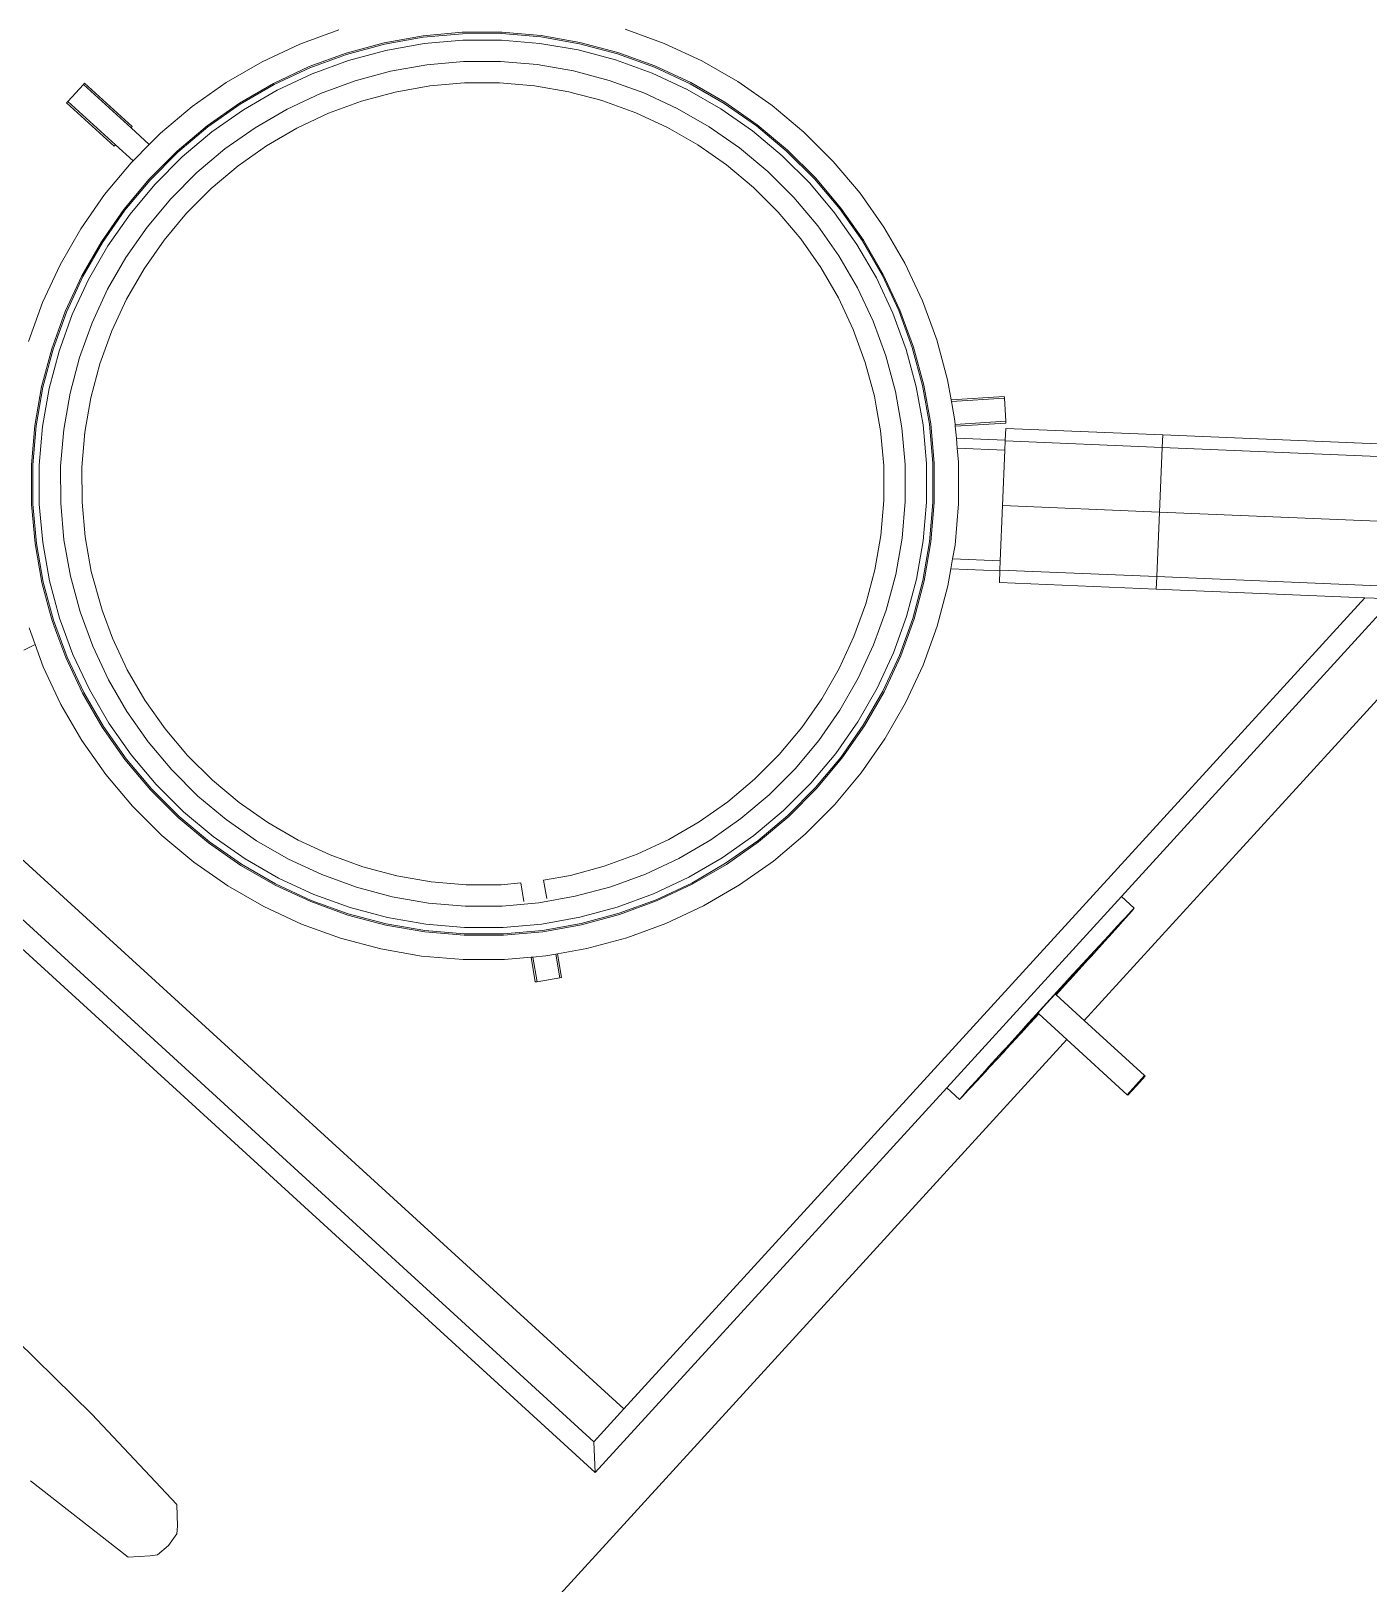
# Model space of a CAD drawing. Header units: metres. Extents: x 750 to 3116, y -341 to 1465.
# Drawn here: x 1589.3717 to 1589.7125, y 28.8328 to 29.2282 of the extents above; entities that cross this region are included whole.
import ezdxf

# ---------------------------------------------------------------- set-up
doc = ezdxf.new("R2010")
doc.units = ezdxf.units.M
doc.layers.add('Furniture', color=44, linetype='Continuous', lineweight=5)

# ---------------------------------------------------------------- blocks, each defined once
blk = doc.blocks.new('tea counter')
at = {"layer": 'Furniture'}
for p, q in [((11493480.98502, 4446056.57007), (11493480.86258, 4446056.71585)), ((11493480.9598, 4446056.54889), (11493480.83736, 4446056.69467)), ((11493480.88964, 4446056.65802), (11493480.97241, 4446056.55948)), ((11493481.08421, 4446056.65371), (11493481.08091, 4446056.6537)), ((11493481.08091, 4446056.6535), (11493481.08091, 4446056.6537)), ((11493481.08091, 4446056.6535), (11493481.08421, 4446056.6535)), ((11493481.08091, 4446056.6535), (11493481.08091, 4446056.63266)), ((11493481.08751, 4446056.6537), (11493481.08421, 4446056.65371)), ((11493481.08421, 4446056.6535), (11493481.08751, 4446056.6535)), ((11493481.08751, 4446056.6537), (11493481.08751, 4446056.6535)), ((11493481.08751, 4446056.6535), (11493481.08751, 4446056.63266)), ((11493481.08091, 4446056.63266), (11493480.93659, 4446056.63266)), ((11493481.08091, 4446056.63266), (11493481.08091, 4446056.62298)), ((11493481.08751, 4446056.63266), (11493481.08751, 4446056.62298)), ((11493481.08751, 4446056.63266), (11493481.66083, 4446056.63266)), ((11493481.05233, 4446056.62285), (11493481.05121, 4446056.6228)), ((11493481.05121, 4446056.61837), (11493481.05121, 4446056.6228)), ((11493481.05121, 4446056.6228), (11493481.05233, 4446056.62275)), ((11493481.05446, 4446056.62284), (11493481.05233, 4446056.62285)), ((11493481.05233, 4446056.62275), (11493481.05446, 4446056.62275)), ((11493481.05446, 4446056.62284), (11493481.05341, 4446056.6228)), ((11493481.05341, 4446056.6228), (11493481.05446, 4446056.62275)), ((11493481.05563, 4446056.6229), (11493481.05446, 4446056.62284)), ((11493481.05446, 4446056.62275), (11493481.05563, 4446056.6227)), ((11493481.05754, 4446056.62289), (11493481.05563, 4446056.6229)), ((11493481.05563, 4446056.6227), (11493481.05754, 4446056.62271)), ((11493481.06087, 4446056.62294), (11493481.05754, 4446056.62289)), ((11493481.05754, 4446056.62271), (11493481.06087, 4446056.62266)), ((11493481.06243, 4446056.62293), (11493481.06087, 4446056.62294)), ((11493481.06087, 4446056.62266), (11493481.06243, 4446056.62267)), ((11493481.06771, 4446056.62297), (11493481.06243, 4446056.62293)), ((11493481.06243, 4446056.62267), (11493481.06771, 4446056.62263)), ((11493481.06661, 4446056.6228), (11493481.06721, 4446056.62282)), ((11493481.06721, 4446056.62277), (11493481.06661, 4446056.6228)), ((11493481.06721, 4446056.62282), (11493481.06897, 4446056.62285)), ((11493481.06897, 4446056.62275), (11493481.06721, 4446056.62277)), ((11493481.06881, 4446056.62296), (11493481.06771, 4446056.62297)), ((11493481.06771, 4446056.62263), (11493481.06881, 4446056.62264)), ((11493481.07567, 4446056.62299), (11493481.06881, 4446056.62296)), ((11493481.06881, 4446056.62264), (11493481.07567, 4446056.62261)), ((11493481.06897, 4446056.62285), (11493481.07177, 4446056.62287)), ((11493481.07177, 4446056.62272), (11493481.06897, 4446056.62275)), ((11493481.07177, 4446056.62287), (11493481.07541, 4446056.62289)), ((11493481.07541, 4446056.62271), (11493481.07177, 4446056.62272)), ((11493481.07541, 4446056.62289), (11493481.07966, 4446056.6229)), ((11493481.07966, 4446056.6227), (11493481.07541, 4446056.62271)), ((11493481.07624, 4446056.62297), (11493481.07567, 4446056.62299)), ((11493481.07567, 4446056.62261), (11493481.07624, 4446056.62262)), ((11493481.08091, 4446056.62298), (11493481.07624, 4446056.62297)), ((11493481.07624, 4446056.62262), (11493481.08421, 4446056.6226)), ((11493481.07966, 4446056.6229), (11493481.08091, 4446056.6229)), ((11493481.08091, 4446056.6227), (11493481.07966, 4446056.6227)), ((11493481.08091, 4446056.62298), (11493481.08091, 4446056.6229)), ((11493481.08091, 4446056.6229), (11493481.08091, 4446056.6227)), ((11493481.08421, 4446056.62269), (11493481.08091, 4446056.6227)), ((11493481.08751, 4446056.6227), (11493481.08421, 4446056.62269)), ((11493481.08421, 4446056.6226), (11493481.09218, 4446056.62262)), ((11493481.09218, 4446056.62297), (11493481.08751, 4446056.62298)), ((11493481.08751, 4446056.62298), (11493481.08751, 4446056.6229)), ((11493481.08751, 4446056.6229), (11493481.08877, 4446056.6229)), ((11493481.08751, 4446056.6229), (11493481.08751, 4446056.6227)), ((11493481.08877, 4446056.6227), (11493481.08751, 4446056.6227)), ((11493481.08877, 4446056.6229), (11493481.09301, 4446056.62289)), ((11493481.09301, 4446056.62271), (11493481.08877, 4446056.6227)), ((11493481.09275, 4446056.62299), (11493481.09218, 4446056.62297)), ((11493481.09218, 4446056.62262), (11493481.09275, 4446056.62261)), ((11493481.09961, 4446056.62296), (11493481.09275, 4446056.62299)), ((11493481.09275, 4446056.62261), (11493481.09961, 4446056.62264)), ((11493481.09301, 4446056.62289), (11493481.09666, 4446056.62287)), ((11493481.09666, 4446056.62272), (11493481.09301, 4446056.62271)), ((11493481.09666, 4446056.62287), (11493481.09946, 4446056.62285)), ((11493481.09946, 4446056.62275), (11493481.09666, 4446056.62272)), ((11493481.09946, 4446056.62285), (11493481.10121, 4446056.62282)), ((11493481.10121, 4446056.62277), (11493481.09946, 4446056.62275)), ((11493481.10071, 4446056.62297), (11493481.09961, 4446056.62296)), ((11493481.09961, 4446056.62264), (11493481.10071, 4446056.62263)), ((11493481.10599, 4446056.62293), (11493481.10071, 4446056.62297)), ((11493481.10071, 4446056.62263), (11493481.10599, 4446056.62267)), ((11493481.10121, 4446056.62282), (11493481.10181, 4446056.6228)), ((11493481.10181, 4446056.6228), (11493481.10121, 4446056.62277)), ((11493481.10755, 4446056.62294), (11493481.10599, 4446056.62293)), ((11493481.10599, 4446056.62267), (11493481.10755, 4446056.62266)), ((11493481.11089, 4446056.62289), (11493481.10755, 4446056.62294)), ((11493481.10755, 4446056.62266), (11493481.11089, 4446056.62271)), ((11493481.11279, 4446056.6229), (11493481.11089, 4446056.62289)), ((11493481.11089, 4446056.62271), (11493481.11279, 4446056.6227)), ((11493481.11397, 4446056.62284), (11493481.11279, 4446056.6229)), ((11493481.11279, 4446056.6227), (11493481.11397, 4446056.62275)), ((11493481.11609, 4446056.62285), (11493481.11397, 4446056.62284)), ((11493481.11502, 4446056.6228), (11493481.11397, 4446056.62284)), ((11493481.11397, 4446056.62275), (11493481.11502, 4446056.6228)), ((11493481.11397, 4446056.62275), (11493481.11609, 4446056.62275)), ((11493481.11722, 4446056.6228), (11493481.11609, 4446056.62285)), ((11493481.11609, 4446056.62275), (11493481.11722, 4446056.6228)), ((11493481.11722, 4446056.61837), (11493481.11722, 4446056.6228)), ((11493481.05121, 4446056.61837), (11493480.9486, 4446056.61837)), ((11493480.9486, 4446056.61837), (11493480.95327, 4446056.6128)), ((11493481.11722, 4446056.61837), (11493481.05121, 4446056.61837)), ((11493481.11722, 4446056.61837), (11493481.24998, 4446056.61837)), ((11493481.24442, 4446056.6128), (11493481.24998, 4446056.61837)), ((11493481.24998, 4446056.61837), (11493481.24998, 4446056.20766)), ((11493480.90197, 4446056.6128), (11493480.95737, 4446056.54685)), ((11493480.95327, 4446056.6128), (11493481.2331, 4446056.6128)), ((11493480.95327, 4446056.6128), (11493480.98745, 4446056.57211)), ((11493481.23322, 4446056.22434), (11493481.2331, 4446056.6128)), ((11493481.2331, 4446056.6128), (11493481.24442, 4446056.6128)), ((11493481.24442, 4446056.6128), (11493481.24442, 4446056.21322)), ((11493480.98745, 4446056.57211), (11493480.98502, 4446056.57007)), ((11493480.98745, 4446056.57211), (11493481.01318, 4446056.54148)), ((11493480.98502, 4446056.57007), (11493480.97241, 4446056.55948)), ((11493481.01075, 4446056.53943), (11493480.98502, 4446056.57007)), ((11493480.9598, 4446056.54889), (11493480.97241, 4446056.55948)), ((11493480.97241, 4446056.55948), (11493480.99814, 4446056.52884)), ((11493481.33698, 4446056.5507), (11493481.33335, 4446056.55022)), ((11493481.3406, 4446056.5502), (11493481.33698, 4446056.5507)), ((11493480.95737, 4446056.54685), (11493480.9598, 4446056.54889)), ((11493480.95737, 4446056.54685), (11493480.9831, 4446056.51621)), ((11493480.98553, 4446056.51825), (11493480.9598, 4446056.54889)), ((11493481.0519, 4446056.54453), (11493481.06223, 4446056.54683)), ((11493481.06223, 4446056.54683), (11493481.07272, 4446056.54821)), ((11493481.07272, 4446056.54821), (11493481.08329, 4446056.54868)), ((11493481.08329, 4446056.54868), (11493481.09386, 4446056.54822)), ((11493481.09386, 4446056.54822), (11493481.10435, 4446056.54685)), ((11493481.10435, 4446056.54685), (11493481.11468, 4446056.54456)), ((11493481.33184, 4446056.54904), (11493481.32784, 4446056.54518)), ((11493481.33335, 4446056.55022), (11493481.33184, 4446056.54904)), ((11493481.3421, 4446056.54901), (11493481.3406, 4446056.5502)), ((11493481.34611, 4446056.54511), (11493481.3421, 4446056.54901)), ((11493481.04181, 4446056.54134), (11493481.0519, 4446056.54453)), ((11493481.11468, 4446056.54456), (11493481.12478, 4446056.54138)), ((11493481.32548, 4446056.5137), (11493481.32784, 4446056.54518)), ((11493481.3485, 4446056.51362), (11493481.34611, 4446056.54511)), ((11493481.00896, 4446056.53793), (11493481.01075, 4446056.53943)), ((11493481.01075, 4446056.53943), (11493481.01089, 4446056.53955)), ((11493481.01089, 4446056.53955), (11493481.01318, 4446056.54148)), ((11493481.01089, 4446056.53955), (11493481.01891, 4446056.53001)), ((11493481.03204, 4446056.53729), (11493481.04181, 4446056.54134)), ((11493481.05351, 4446056.53855), (11493481.06331, 4446056.54073)), ((11493481.0536, 4446056.53821), (11493481.06337, 4446056.54039)), ((11493481.05402, 4446056.53663), (11493481.06366, 4446056.53877)), ((11493481.06331, 4446056.54073), (11493481.07326, 4446056.54204)), ((11493481.06337, 4446056.54039), (11493481.07329, 4446056.5417)), ((11493481.06366, 4446056.53877), (11493481.07344, 4446056.54007)), ((11493481.07326, 4446056.54204), (11493481.08329, 4446056.54249)), ((11493481.07329, 4446056.5417), (11493481.08329, 4446056.54214)), ((11493481.07344, 4446056.54007), (11493481.0833, 4446056.5405)), ((11493481.08329, 4446056.54249), (11493481.09333, 4446056.54205)), ((11493481.08329, 4446056.54214), (11493481.0933, 4446056.54171)), ((11493481.0833, 4446056.5405), (11493481.09315, 4446056.54008)), ((11493481.09315, 4446056.54008), (11493481.10294, 4446056.53879)), ((11493481.0933, 4446056.54171), (11493481.10322, 4446056.5404)), ((11493481.09333, 4446056.54205), (11493481.10328, 4446056.54075)), ((11493481.10294, 4446056.53879), (11493481.11257, 4446056.53666)), ((11493481.10322, 4446056.5404), (11493481.11299, 4446056.53824)), ((11493481.10328, 4446056.54075), (11493481.11308, 4446056.53858)), ((11493481.12478, 4446056.54138), (11493481.13455, 4446056.53734)), ((11493480.99814, 4446056.52884), (11493481.00896, 4446056.53793)), ((11493481.00896, 4446056.53793), (11493481.01676, 4446056.52864)), ((11493481.02266, 4446056.5324), (11493481.03204, 4446056.53729)), ((11493481.03466, 4446056.53168), (11493481.04393, 4446056.53553)), ((11493481.03481, 4446056.53136), (11493481.04405, 4446056.5352)), ((11493481.04393, 4446056.53553), (11493481.05351, 4446056.53855)), ((11493481.04405, 4446056.5352), (11493481.0536, 4446056.53821)), ((11493481.04461, 4446056.53366), (11493481.05402, 4446056.53663)), ((11493481.07392, 4446056.53464), (11493481.0833, 4446056.53505)), ((11493481.0833, 4446056.53505), (11493481.09268, 4446056.53465)), ((11493481.11257, 4446056.53666), (11493481.12198, 4446056.5337)), ((11493481.11299, 4446056.53824), (11493481.12254, 4446056.53524)), ((11493481.11308, 4446056.53858), (11493481.12266, 4446056.53556)), ((11493481.12254, 4446056.53524), (11493481.13179, 4446056.53141)), ((11493481.12266, 4446056.53556), (11493481.13194, 4446056.53173)), ((11493481.13455, 4446056.53734), (11493481.14394, 4446056.53246)), ((11493481.01891, 4446056.53001), (11493481.02266, 4446056.5324)), ((11493481.02576, 4446056.52704), (11493481.03466, 4446056.53168)), ((11493481.02593, 4446056.52674), (11493481.03481, 4446056.53136)), ((11493481.0355, 4446056.52988), (11493481.04461, 4446056.53366)), ((11493481.04648, 4446056.52854), (11493481.05544, 4446056.53137)), ((11493481.05544, 4446056.53137), (11493481.0646, 4446056.53341)), ((11493481.0646, 4446056.53341), (11493481.07392, 4446056.53464)), ((11493481.09268, 4446056.53465), (11493481.10199, 4446056.53343)), ((11493481.10199, 4446056.53343), (11493481.11116, 4446056.5314)), ((11493481.11116, 4446056.5314), (11493481.12012, 4446056.52858)), ((11493481.12198, 4446056.5337), (11493481.1311, 4446056.52993)), ((11493481.13179, 4446056.53141), (11493481.14067, 4446056.52679)), ((11493481.13194, 4446056.53173), (11493481.14085, 4446056.52709)), ((11493481.14394, 4446056.53246), (11493481.15287, 4446056.52678)), ((11493480.98732, 4446056.51976), (11493480.99814, 4446056.52884)), ((11493481.01374, 4446056.52671), (11493481.01676, 4446056.52864)), ((11493481.01676, 4446056.52864), (11493481.01891, 4446056.53001)), ((11493481.01729, 4446056.52164), (11493481.02576, 4446056.52704)), ((11493481.02675, 4446056.52532), (11493481.0355, 4446056.52988)), ((11493481.03781, 4446056.52494), (11493481.04648, 4446056.52854)), ((11493481.05685, 4446056.52611), (11493481.06555, 4446056.52804)), ((11493481.06555, 4446056.52804), (11493481.07439, 4446056.52921)), ((11493481.07439, 4446056.52921), (11493481.0833, 4446056.5296)), ((11493481.0833, 4446056.5296), (11493481.09221, 4446056.52922)), ((11493481.09221, 4446056.52922), (11493481.10105, 4446056.52806)), ((11493481.10105, 4446056.52806), (11493481.10976, 4446056.52613)), ((11493481.12012, 4446056.52858), (11493481.1288, 4446056.52499)), ((11493481.1311, 4446056.52993), (11493481.13986, 4446056.52538)), ((11493481.14085, 4446056.52709), (11493481.14932, 4446056.5217)), ((11493481.15887, 4446056.52218), (11493481.16268, 4446056.52703)), ((11493481.16305, 4446056.52674), (11493481.16268, 4446056.52703)), ((11493481.00535, 4446056.52027), (11493481.01374, 4446056.52671)), ((11493481.01749, 4446056.52136), (11493481.02593, 4446056.52674)), ((11493481.02675, 4446056.52532), (11493481.01843, 4446056.52002)), ((11493481.02948, 4446056.5206), (11493481.03781, 4446056.52494)), ((11493481.04011, 4446056.52), (11493481.04835, 4446056.52342)), ((11493481.04835, 4446056.52342), (11493481.05685, 4446056.52611)), ((11493481.10976, 4446056.52613), (11493481.11826, 4446056.52345)), ((11493481.11826, 4446056.52345), (11493481.1265, 4446056.52005)), ((11493481.1288, 4446056.52499), (11493481.13713, 4446056.52065)), ((11493481.13986, 4446056.52538), (11493481.14818, 4446056.52008)), ((11493481.14067, 4446056.52679), (11493481.14912, 4446056.52142)), ((11493481.15287, 4446056.52678), (11493481.15887, 4446056.52218)), ((11493481.15924, 4446056.5219), (11493481.16305, 4446056.52674)), ((11493481.16305, 4446056.52674), (11493481.16766, 4446056.52311)), ((11493481.16766, 4446056.52311), (11493481.16372, 4446056.5181)), ((11493481.16766, 4446056.52311), (11493481.16802, 4446056.52282)), ((11493481.16766, 4446056.52311), (11493481.16801, 4446056.5228)), ((11493480.98553, 4446056.51825), (11493480.98732, 4446056.51976)), ((11493480.98732, 4446056.51976), (11493480.99512, 4446056.51047)), ((11493480.99755, 4446056.51311), (11493481.00535, 4446056.52027)), ((11493481.00933, 4446056.51552), (11493481.01729, 4446056.52164)), ((11493481.00955, 4446056.51526), (11493481.01749, 4446056.52136)), ((11493481.0106, 4446056.51401), (11493481.01843, 4446056.52002)), ((11493481.02156, 4446056.51555), (11493481.02948, 4446056.5206)), ((11493481.0322, 4446056.51588), (11493481.04011, 4446056.52)), ((11493481.1265, 4446056.52005), (11493481.13441, 4446056.51593)), ((11493481.13713, 4446056.52065), (11493481.14506, 4446056.51561)), ((11493481.14818, 4446056.52008), (11493481.15601, 4446056.51408)), ((11493481.14912, 4446056.52142), (11493481.15706, 4446056.51533)), ((11493481.14932, 4446056.5217), (11493481.15729, 4446056.5156)), ((11493481.15887, 4446056.52218), (11493481.15924, 4446056.5219)), ((11493481.15924, 4446056.5219), (11493481.16127, 4446056.52034)), ((11493481.16127, 4446056.52034), (11493481.16372, 4446056.5181)), ((11493481.16801, 4446056.5228), (11493481.16406, 4446056.51779)), ((11493481.16801, 4446056.5228), (11493481.16802, 4446056.52282)), ((11493480.97767, 4446056.51079), (11493480.98175, 4446056.515)), ((11493480.98175, 4446056.515), (11493480.98207, 4446056.51533)), ((11493480.98175, 4446056.515), (11493480.98209, 4446056.51531)), ((11493480.98175, 4446056.515), (11493480.99104, 4446056.506)), ((11493480.98209, 4446056.51531), (11493480.98207, 4446056.51533)), ((11493480.98209, 4446056.51531), (11493480.99135, 4446056.50634)), ((11493480.9831, 4446056.51621), (11493480.98539, 4446056.51813)), ((11493480.98539, 4446056.51813), (11493480.98553, 4446056.51825)), ((11493480.98539, 4446056.51813), (11493480.9934, 4446056.50859)), ((11493481.00193, 4446056.50874), (11493481.00933, 4446056.51552)), ((11493481.00218, 4446056.50849), (11493481.00955, 4446056.51526)), ((11493481.01411, 4446056.50983), (11493481.02156, 4446056.51555)), ((11493481.02469, 4446056.51109), (11493481.0322, 4446056.51588)), ((11493481.13441, 4446056.51593), (11493481.14193, 4446056.51115)), ((11493481.14506, 4446056.51561), (11493481.15251, 4446056.5099)), ((11493481.15706, 4446056.51533), (11493481.16445, 4446056.50857)), ((11493481.15729, 4446056.5156), (11493481.16469, 4446056.50882)), ((11493481.16372, 4446056.5181), (11493481.16406, 4446056.51779)), ((11493481.16406, 4446056.51779), (11493481.16907, 4446056.5132)), ((11493480.99512, 4446056.51047), (11493480.99755, 4446056.51311)), ((11493481.00333, 4446056.50734), (11493481.0106, 4446056.51401)), ((11493481.01762, 4446056.50566), (11493481.02469, 4446056.51109)), ((11493481.14193, 4446056.51115), (11493481.14745, 4446056.50692)), ((11493481.15601, 4446056.51408), (11493481.16329, 4446056.50741)), ((11493481.16907, 4446056.5132), (11493481.17622, 4446056.5054)), ((11493481.32401, 4446056.47215), (11493481.32548, 4446056.5137)), ((11493480.97767, 4446056.51079), (11493480.97734, 4446056.51045)), ((11493480.9871, 4446056.501), (11493480.97734, 4446056.51045)), ((11493480.98738, 4446056.50137), (11493480.97767, 4446056.51079)), ((11493480.99135, 4446056.50634), (11493480.9934, 4446056.50859)), ((11493480.9934, 4446056.50859), (11493480.99512, 4446056.51047)), ((11493480.99515, 4446056.50133), (11493481.00193, 4446056.50874)), ((11493480.99542, 4446056.50111), (11493481.00218, 4446056.50849)), ((11493481.00333, 4446056.50734), (11493480.99667, 4446056.50006)), ((11493481.00719, 4446056.50348), (11493481.01411, 4446056.50983)), ((11493481.14745, 4446056.50692), (11493481.15039, 4446056.51066)), ((11493481.15251, 4446056.5099), (11493481.15944, 4446056.50356)), ((11493481.16329, 4446056.50741), (11493481.16996, 4446056.50014)), ((11493481.16445, 4446056.50857), (11493481.17121, 4446056.50119)), ((11493481.16469, 4446056.50882), (11493481.17148, 4446056.50142)), ((11493480.98738, 4446056.50137), (11493480.9904, 4446056.50531)), ((11493480.9904, 4446056.50531), (11493480.99104, 4446056.506)), ((11493480.99104, 4446056.506), (11493480.99135, 4446056.50634)), ((11493481.00085, 4446056.49656), (11493481.00719, 4446056.50348)), ((11493481.01104, 4446056.49963), (11493481.01762, 4446056.50566)), ((11493481.15485, 4446056.50683), (11493481.1519, 4446056.50308)), ((11493481.15944, 4446056.50356), (11493481.16579, 4446056.49664)), ((11493481.17622, 4446056.5054), (11493481.18267, 4446056.49701)), ((11493480.98397, 4446056.49691), (11493480.9871, 4446056.501)), ((11493480.9871, 4446056.501), (11493480.98738, 4446056.50137)), ((11493480.98904, 4446056.49336), (11493480.99515, 4446056.50133)), ((11493480.98933, 4446056.49316), (11493480.99542, 4446056.50111)), ((11493480.99067, 4446056.49223), (11493480.99667, 4446056.50006)), ((11493481.00502, 4446056.49305), (11493481.01104, 4446056.49963)), ((11493481.1519, 4446056.50308), (11493481.15559, 4446056.4997)), ((11493481.15559, 4446056.4997), (11493481.16161, 4446056.49313)), ((11493481.16996, 4446056.50014), (11493481.17597, 4446056.49232)), ((11493481.17121, 4446056.50119), (11493481.17731, 4446056.49325)), ((11493481.17148, 4446056.50142), (11493481.17759, 4446056.49345)), ((11493480.97829, 4446056.48799), (11493480.98397, 4446056.49691)), ((11493480.99513, 4446056.4891), (11493481.00085, 4446056.49656)), ((11493481.16579, 4446056.49664), (11493481.17151, 4446056.48919)), ((11493481.18267, 4446056.49701), (11493481.18836, 4446056.48809)), ((11493480.98365, 4446056.48489), (11493480.98904, 4446056.49336)), ((11493480.98395, 4446056.48472), (11493480.98933, 4446056.49316)), ((11493480.98537, 4446056.4839), (11493480.99067, 4446056.49223)), ((11493481.00116, 4446056.48802), (11493481.00476, 4446056.49271)), ((11493481.00476, 4446056.49271), (11493481.00502, 4446056.49305)), ((11493481.16161, 4446056.49313), (11493481.16704, 4446056.48606)), ((11493481.17597, 4446056.49232), (11493481.18128, 4446056.484)), ((11493481.17731, 4446056.49325), (11493481.18269, 4446056.48481)), ((11493481.17759, 4446056.49345), (11493481.18299, 4446056.48499)), ((11493480.9734, 4446056.4786), (11493480.97829, 4446056.48799)), ((11493480.99009, 4446056.48118), (11493480.99513, 4446056.4891)), ((11493480.9996, 4446056.48598), (11493481.00116, 4446056.48802)), ((11493481.17151, 4446056.48919), (11493481.17656, 4446056.48127)), ((11493481.18836, 4446056.48809), (11493481.19325, 4446056.47871)), ((11493480.97902, 4446056.47598), (11493480.98365, 4446056.48489)), ((11493480.97933, 4446056.47584), (11493480.98395, 4446056.48472)), ((11493480.98082, 4446056.47515), (11493480.98537, 4446056.4839)), ((11493480.99481, 4446056.47845), (11493480.9996, 4446056.48598)), ((11493481.16704, 4446056.48606), (11493481.17184, 4446056.47854)), ((11493481.18128, 4446056.484), (11493481.18584, 4446056.47525)), ((11493481.18269, 4446056.48481), (11493481.18732, 4446056.47594)), ((11493481.18299, 4446056.48499), (11493481.18763, 4446056.47608)), ((11493480.98576, 4446056.47285), (11493480.99009, 4446056.48118)), ((11493481.17656, 4446056.48127), (11493481.1809, 4446056.47294)), ((11493480.96936, 4446056.46882), (11493480.9734, 4446056.4786)), ((11493480.97518, 4446056.46671), (11493480.97902, 4446056.47598)), ((11493480.97551, 4446056.46659), (11493480.97933, 4446056.47584)), ((11493480.9907, 4446056.47054), (11493480.99481, 4446056.47845)), ((11493481.17184, 4446056.47854), (11493481.17596, 4446056.47063)), ((11493481.18732, 4446056.47594), (11493481.19115, 4446056.46669)), ((11493481.18763, 4446056.47608), (11493481.19148, 4446056.46681)), ((11493481.19325, 4446056.47871), (11493481.1973, 4446056.46893)), ((11493480.97704, 4446056.46603), (11493480.98082, 4446056.47515)), ((11493480.98217, 4446056.46417), (11493480.98576, 4446056.47285)), ((11493481.1809, 4446056.47294), (11493481.1845, 4446056.46426)), ((11493481.18584, 4446056.47525), (11493481.18962, 4446056.46613)), ((11493480.96618, 4446056.45873), (11493480.96936, 4446056.46882)), ((11493480.98729, 4446056.4623), (11493480.9907, 4446056.47054)), ((11493481.17596, 4446056.47063), (11493481.17938, 4446056.4624)), ((11493481.1973, 4446056.46893), (11493481.20049, 4446056.45884)), ((11493480.97217, 4446056.45713), (11493480.97518, 4446056.46671)), ((11493480.9725, 4446056.45704), (11493480.97551, 4446056.46659)), ((11493480.97408, 4446056.45662), (11493480.97704, 4446056.46603)), ((11493480.97935, 4446056.45521), (11493480.98217, 4446056.46417)), ((11493481.1845, 4446056.46426), (11493481.18733, 4446056.45531)), ((11493481.18962, 4446056.46613), (11493481.19259, 4446056.45672)), ((11493481.19115, 4446056.46669), (11493481.19417, 4446056.45715)), ((11493481.19148, 4446056.46681), (11493481.1945, 4446056.45724)), ((11493480.98461, 4446056.4538), (11493480.98729, 4446056.4623)), ((11493481.17938, 4446056.4624), (11493481.18206, 4446056.4539)), ((11493480.9639, 4446056.4484), (11493480.96618, 4446056.45873)), ((11493480.97, 4446056.44733), (11493480.97217, 4446056.45713)), ((11493480.97034, 4446056.44727), (11493480.9725, 4446056.45704)), ((11493480.97195, 4446056.44698), (11493480.97408, 4446056.45662)), ((11493481.19259, 4446056.45672), (11493481.19473, 4446056.44709)), ((11493481.19417, 4446056.45715), (11493481.19634, 4446056.44737)), ((11493481.1945, 4446056.45724), (11493481.19668, 4446056.44744)), ((11493481.20049, 4446056.45884), (11493481.20278, 4446056.44851)), ((11493480.97732, 4446056.44604), (11493480.97935, 4446056.45521)), ((11493480.98269, 4446056.44509), (11493480.98461, 4446056.4538)), ((11493481.18206, 4446056.4539), (11493481.18399, 4446056.44519)), ((11493481.18733, 4446056.45531), (11493481.18936, 4446056.44614)), ((11493480.96252, 4446056.43791), (11493480.9639, 4446056.4484)), ((11493481.20278, 4446056.44851), (11493481.20417, 4446056.43802)), ((11493480.96869, 4446056.43737), (11493480.97, 4446056.44733)), ((11493480.96904, 4446056.43734), (11493480.97034, 4446056.44727)), ((11493480.97067, 4446056.4372), (11493480.97195, 4446056.44698)), ((11493480.9761, 4446056.43673), (11493480.97732, 4446056.44604)), ((11493480.98153, 4446056.43625), (11493480.98269, 4446056.44509)), ((11493481.18399, 4446056.44519), (11493481.18516, 4446056.43635)), ((11493481.18936, 4446056.44614), (11493481.19059, 4446056.43683)), ((11493481.19473, 4446056.44709), (11493481.19602, 4446056.43731)), ((11493481.19634, 4446056.44737), (11493481.19765, 4446056.43745)), ((11493481.19668, 4446056.44744), (11493481.198, 4446056.43748)), ((11493480.96207, 4446056.42734), (11493480.96252, 4446056.43791)), ((11493480.96826, 4446056.42734), (11493480.96869, 4446056.43737)), ((11493480.96861, 4446056.42734), (11493480.96904, 4446056.43734)), ((11493480.97024, 4446056.42734), (11493480.97067, 4446056.4372)), ((11493480.97569, 4446056.42734), (11493480.9761, 4446056.43673)), ((11493480.98114, 4446056.42735), (11493480.98153, 4446056.43625)), ((11493481.18516, 4446056.43635), (11493481.18556, 4446056.42744)), ((11493481.19059, 4446056.43683), (11493481.19101, 4446056.42745)), ((11493481.19602, 4446056.43731), (11493481.19646, 4446056.42745)), ((11493481.19765, 4446056.43745), (11493481.19809, 4446056.42745)), ((11493481.198, 4446056.43748), (11493481.19844, 4446056.42745)), ((11493481.20417, 4446056.43802), (11493481.20463, 4446056.42745)), ((11493480.96253, 4446056.41677), (11493480.96207, 4446056.42734)), ((11493480.9687, 4446056.41731), (11493480.96826, 4446056.42734)), ((11493480.96905, 4446056.41734), (11493480.96861, 4446056.42734)), ((11493480.97068, 4446056.41748), (11493480.97024, 4446056.42734)), ((11493480.97611, 4446056.41796), (11493480.97569, 4446056.42734)), ((11493480.98154, 4446056.41844), (11493480.98114, 4446056.42735)), ((11493481.18556, 4446056.42744), (11493481.18517, 4446056.41854)), ((11493481.19101, 4446056.42745), (11493481.1906, 4446056.41806)), ((11493481.19646, 4446056.42745), (11493481.19603, 4446056.41759)), ((11493481.19809, 4446056.42745), (11493481.19766, 4446056.41745)), ((11493481.19844, 4446056.42745), (11493481.19801, 4446056.41742)), ((11493481.20463, 4446056.42745), (11493481.20418, 4446056.41688)), ((11493480.96392, 4446056.40628), (11493480.96253, 4446056.41677)), ((11493480.97002, 4446056.40735), (11493480.9687, 4446056.41731)), ((11493480.97036, 4446056.40742), (11493480.96905, 4446056.41734)), ((11493480.97197, 4446056.4077), (11493480.97068, 4446056.41748)), ((11493480.97734, 4446056.40865), (11493480.97611, 4446056.41796)), ((11493480.98271, 4446056.4096), (11493480.98154, 4446056.41844)), ((11493481.18517, 4446056.41854), (11493481.18401, 4446056.4097)), ((11493481.1906, 4446056.41806), (11493481.18938, 4446056.40875)), ((11493481.19603, 4446056.41759), (11493481.19475, 4446056.40781)), ((11493481.19766, 4446056.41745), (11493481.19636, 4446056.40752)), ((11493481.19801, 4446056.41742), (11493481.1967, 4446056.40746)), ((11493481.20418, 4446056.41688), (11493481.2028, 4446056.40639)), ((11493480.97938, 4446056.39948), (11493480.97734, 4446056.40865)), ((11493480.98464, 4446056.40089), (11493480.98271, 4446056.4096)), ((11493481.18401, 4446056.4097), (11493481.18209, 4446056.40099)), ((11493481.18938, 4446056.40875), (11493481.18735, 4446056.39958)), ((11493480.96621, 4446056.39595), (11493480.96392, 4446056.40628)), ((11493480.9722, 4446056.39755), (11493480.97002, 4446056.40735)), ((11493480.97253, 4446056.39764), (11493480.97036, 4446056.40742)), ((11493480.97411, 4446056.39807), (11493480.97197, 4446056.4077)), ((11493481.19475, 4446056.40781), (11493481.19262, 4446056.39817)), ((11493481.19636, 4446056.40752), (11493481.1942, 4446056.39775)), ((11493481.1967, 4446056.40746), (11493481.19453, 4446056.39766)), ((11493481.2028, 4446056.40639), (11493481.20052, 4446056.39606)), ((11493480.98732, 4446056.39239), (11493480.98464, 4446056.40089)), ((11493481.18209, 4446056.40099), (11493481.17941, 4446056.39248)), ((11493480.97522, 4446056.38798), (11493480.9722, 4446056.39755)), ((11493480.97555, 4446056.3881), (11493480.97253, 4446056.39764)), ((11493480.97708, 4446056.38866), (11493480.97411, 4446056.39807)), ((11493480.9822, 4446056.39053), (11493480.97938, 4446056.39948)), ((11493481.18735, 4446056.39958), (11493481.18453, 4446056.39062)), ((11493481.19262, 4446056.39817), (11493481.18966, 4446056.38876)), ((11493481.1942, 4446056.39775), (11493481.19119, 4446056.3882)), ((11493481.19453, 4446056.39766), (11493481.19152, 4446056.38808)), ((11493480.9694, 4446056.38586), (11493480.96621, 4446056.39595)), ((11493480.99074, 4446056.38416), (11493480.98732, 4446056.39239)), ((11493481.17941, 4446056.39248), (11493481.176, 4446056.38425)), ((11493481.20052, 4446056.39606), (11493481.19734, 4446056.38597)), ((11493480.98086, 4446056.37954), (11493480.97708, 4446056.38866)), ((11493480.9858, 4446056.38185), (11493480.9822, 4446056.39053)), ((11493481.18453, 4446056.39062), (11493481.18094, 4446056.38194)), ((11493481.18966, 4446056.38876), (11493481.18588, 4446056.37964)), ((11493480.97345, 4446056.37608), (11493480.9694, 4446056.38586)), ((11493480.97907, 4446056.3787), (11493480.97522, 4446056.38798)), ((11493480.97938, 4446056.37885), (11493480.97555, 4446056.3881)), ((11493481.19119, 4446056.3882), (11493481.18737, 4446056.37895)), ((11493481.19152, 4446056.38808), (11493481.18768, 4446056.37881)), ((11493481.19734, 4446056.38597), (11493481.1933, 4446056.37619)), ((11493480.99014, 4446056.37352), (11493480.9858, 4446056.38185)), ((11493480.99143, 4446056.38283), (11493480.99074, 4446056.38416)), ((11493480.99415, 4446056.37762), (11493480.99143, 4446056.38283)), ((11493481.176, 4446056.38425), (11493481.1725, 4446056.3775)), ((11493481.18094, 4446056.38194), (11493481.17661, 4446056.37361)), ((11493480.98371, 4446056.3698), (11493480.97907, 4446056.3787)), ((11493480.98401, 4446056.36998), (11493480.97938, 4446056.37885)), ((11493480.98542, 4446056.37079), (11493480.98086, 4446056.37954)), ((11493480.99486, 4446056.37625), (11493480.99415, 4446056.37762)), ((11493481.1725, 4446056.3775), (11493481.1671, 4446056.36881)), ((11493481.18588, 4446056.37964), (11493481.18133, 4446056.37089)), ((11493481.18737, 4446056.37895), (11493481.18275, 4446056.37007)), ((11493481.18768, 4446056.37881), (11493481.18469, 4446056.37297)), ((11493480.99519, 4446056.3656), (11493480.99014, 4446056.37352)), ((11493480.99966, 4446056.36873), (11493480.99486, 4446056.37625)), ((11493481.17661, 4446056.37361), (11493481.17157, 4446056.36569)), ((11493481.18469, 4446056.37297), (11493481.18305, 4446056.3699)), ((11493481.18469, 4446056.37297), (11493481.18465, 4446056.37299)), ((11493481.1933, 4446056.37619), (11493481.1905, 4446056.37081)), ((11493480.98911, 4446056.36134), (11493480.98371, 4446056.3698)), ((11493480.98939, 4446056.36154), (11493480.98401, 4446056.36998)), ((11493480.99073, 4446056.36247), (11493480.98542, 4446056.37079)), ((11493481.00509, 4446056.36166), (11493480.99966, 4446056.36873)), ((11493481.1671, 4446056.36881), (11493481.16168, 4446056.36174)), ((11493481.18133, 4446056.37089), (11493481.17603, 4446056.36256)), ((11493481.18275, 4446056.37007), (11493481.17737, 4446056.36163)), ((11493481.18305, 4446056.3699), (11493481.18176, 4446056.3678)), ((11493481.1905, 4446056.37081), (11493481.18841, 4446056.3668)), ((11493481.1905, 4446056.37081), (11493481.19353, 4446056.36969)), ((11493481.00091, 4446056.35815), (11493480.99519, 4446056.3656)), ((11493481.17157, 4446056.36569), (11493481.16585, 4446056.35823)), ((11493481.18176, 4446056.3678), (11493481.17766, 4446056.36143)), ((11493481.18176, 4446056.3678), (11493481.18172, 4446056.36781)), ((11493480.99522, 4446056.35337), (11493480.98911, 4446056.36134)), ((11493480.99549, 4446056.3536), (11493480.98939, 4446056.36154)), ((11493480.99674, 4446056.35465), (11493480.99073, 4446056.36247)), ((11493481.01111, 4446056.35509), (11493481.00509, 4446056.36166)), ((11493481.16168, 4446056.36174), (11493481.15566, 4446056.35516)), ((11493481.17603, 4446056.36256), (11493481.17003, 4446056.35473)), ((11493481.17737, 4446056.36163), (11493481.17128, 4446056.35368)), ((11493481.17766, 4446056.36143), (11493481.17155, 4446056.35346)), ((11493481.00726, 4446056.35123), (11493481.00091, 4446056.35815)), ((11493481.16585, 4446056.35823), (11493481.15951, 4446056.35131)), ((11493481.00201, 4446056.34597), (11493480.99522, 4446056.35337)), ((11493481.00225, 4446056.34622), (11493480.99549, 4446056.3536)), ((11493481.00341, 4446056.34738), (11493480.99674, 4446056.35465)), ((11493481.01769, 4446056.34907), (11493481.01111, 4446056.35509)), ((11493481.15566, 4446056.35516), (11493481.14908, 4446056.34913)), ((11493481.17003, 4446056.35473), (11493481.16337, 4446056.34745)), ((11493481.17128, 4446056.35368), (11493481.16452, 4446056.3463)), ((11493481.17155, 4446056.35346), (11493481.16477, 4446056.34605)), ((11493481.01419, 4446056.34489), (11493481.00726, 4446056.35123)), ((11493481.02477, 4446056.34364), (11493481.01769, 4446056.34907)), ((11493481.14908, 4446056.34913), (11493481.14201, 4446056.3437)), ((11493481.15951, 4446056.35131), (11493481.15259, 4446056.34496)), ((11493481.00941, 4446056.33919), (11493481.00201, 4446056.34597)), ((11493481.00964, 4446056.33946), (11493481.00225, 4446056.34622)), ((11493481.01069, 4446056.34071), (11493481.00341, 4446056.34738)), ((11493481.15259, 4446056.34496), (11493481.14514, 4446056.33924)), ((11493481.16337, 4446056.34745), (11493481.1561, 4446056.34078)), ((11493481.16452, 4446056.3463), (11493481.15715, 4446056.33953)), ((11493481.16477, 4446056.34605), (11493481.15737, 4446056.33927)), ((11493481.02164, 4446056.33918), (11493481.01419, 4446056.34489)), ((11493481.03229, 4446056.33886), (11493481.02477, 4446056.34364)), ((11493481.14201, 4446056.3437), (11493481.1345, 4446056.33891)), ((11493481.01738, 4446056.33309), (11493481.00941, 4446056.33919)), ((11493481.01758, 4446056.33337), (11493481.00964, 4446056.33946)), ((11493481.01852, 4446056.33471), (11493481.01069, 4446056.34071)), ((11493481.02957, 4446056.33414), (11493481.02164, 4446056.33918)), ((11493481.0402, 4446056.33474), (11493481.03229, 4446056.33886)), ((11493481.1345, 4446056.33891), (11493481.12659, 4446056.33479)), ((11493481.14514, 4446056.33924), (11493481.13722, 4446056.33419)), ((11493481.1561, 4446056.34078), (11493481.14827, 4446056.33477)), ((11493481.15715, 4446056.33953), (11493481.14921, 4446056.33343)), ((11493481.15737, 4446056.33927), (11493481.14941, 4446056.33315)), ((11493481.02585, 4446056.3277), (11493481.01738, 4446056.33309)), ((11493481.02603, 4446056.328), (11493481.01758, 4446056.33337)), ((11493481.02684, 4446056.32941), (11493481.01852, 4446056.33471)), ((11493481.0379, 4446056.3298), (11493481.02957, 4446056.33414)), ((11493481.04844, 4446056.33134), (11493481.0402, 4446056.33474)), ((11493481.12659, 4446056.33479), (11493481.11835, 4446056.33137)), ((11493481.13722, 4446056.33419), (11493481.12889, 4446056.32985)), ((11493481.14827, 4446056.33477), (11493481.13995, 4446056.32947)), ((11493481.14921, 4446056.33343), (11493481.14077, 4446056.32805)), ((11493481.14941, 4446056.33315), (11493481.14094, 4446056.32775)), ((11493481.0356, 4446056.32486), (11493481.02684, 4446056.32941)), ((11493481.04658, 4446056.32621), (11493481.0379, 4446056.3298)), ((11493481.05695, 4446056.32866), (11493481.04844, 4446056.33134)), ((11493481.11835, 4446056.33137), (11493481.10985, 4446056.32868)), ((11493481.12889, 4446056.32985), (11493481.12022, 4446056.32625)), ((11493481.13995, 4446056.32947), (11493481.1312, 4446056.32491)), ((11493481.03476, 4446056.32306), (11493481.02585, 4446056.3277)), ((11493481.03491, 4446056.32338), (11493481.02603, 4446056.328)), ((11493481.05554, 4446056.32339), (11493481.04658, 4446056.32621)), ((11493481.06565, 4446056.32673), (11493481.05695, 4446056.32866)), ((11493481.07449, 4446056.32557), (11493481.06565, 4446056.32673)), ((11493481.0769, 4446056.32547), (11493481.07449, 4446056.32557)), ((11493481.08277, 4446056.32522), (11493481.0769, 4446056.32547)), ((11493481.0834, 4446056.32519), (11493481.08277, 4446056.32522)), ((11493481.09231, 4446056.32558), (11493481.0834, 4446056.32519)), ((11493481.10115, 4446056.32675), (11493481.09231, 4446056.32558)), ((11493481.10985, 4446056.32868), (11493481.10115, 4446056.32675)), ((11493481.12022, 4446056.32625), (11493481.11126, 4446056.32342)), ((11493481.14077, 4446056.32805), (11493481.13189, 4446056.32343)), ((11493481.14094, 4446056.32775), (11493481.13204, 4446056.32311)), ((11493481.03215, 4446056.31745), (11493481.02276, 4446056.32233)), ((11493481.04404, 4446056.31923), (11493481.03476, 4446056.32306)), ((11493481.04416, 4446056.31955), (11493481.03491, 4446056.32338)), ((11493481.04472, 4446056.32109), (11493481.0356, 4446056.32486)), ((11493481.06471, 4446056.32136), (11493481.05554, 4446056.32339)), ((11493481.07402, 4446056.32014), (11493481.06471, 4446056.32136)), ((11493481.1021, 4446056.32138), (11493481.09278, 4446056.32015)), ((11493481.11126, 4446056.32342), (11493481.1021, 4446056.32138)), ((11493481.1312, 4446056.32491), (11493481.12209, 4446056.32113)), ((11493481.13189, 4446056.32343), (11493481.12265, 4446056.31959)), ((11493481.13204, 4446056.32311), (11493481.12277, 4446056.31926)), ((11493481.04192, 4446056.3134), (11493481.03215, 4446056.31745)), ((11493481.05362, 4446056.31621), (11493481.04404, 4446056.31923)), ((11493481.05371, 4446056.31655), (11493481.04416, 4446056.31955)), ((11493481.05413, 4446056.31813), (11493481.04472, 4446056.32109)), ((11493481.06376, 4446056.316), (11493481.05413, 4446056.31813)), ((11493481.0834, 4446056.31974), (11493481.07402, 4446056.32014)), ((11493481.09278, 4446056.32015), (11493481.0834, 4446056.31974)), ((11493481.11268, 4446056.31816), (11493481.10304, 4446056.31602)), ((11493481.12209, 4446056.32113), (11493481.11268, 4446056.31816)), ((11493481.12265, 4446056.31959), (11493481.1131, 4446056.31658)), ((11493481.12277, 4446056.31926), (11493481.11319, 4446056.31624)), ((11493481.13466, 4446056.3175), (11493481.12489, 4446056.31345)), ((11493481.05202, 4446056.31023), (11493481.04192, 4446056.3134)), ((11493481.06342, 4446056.31404), (11493481.05362, 4446056.31621)), ((11493481.06348, 4446056.31439), (11493481.05371, 4446056.31655)), ((11493481.07337, 4446056.31274), (11493481.06342, 4446056.31404)), ((11493481.0734, 4446056.31308), (11493481.06348, 4446056.31439)), ((11493481.07355, 4446056.31471), (11493481.06376, 4446056.316)), ((11493481.0834, 4446056.31429), (11493481.07355, 4446056.31471)), ((11493481.09326, 4446056.31472), (11493481.0834, 4446056.31429)), ((11493481.10304, 4446056.31602), (11493481.09326, 4446056.31472)), ((11493481.10333, 4446056.3144), (11493481.09341, 4446056.31309)), ((11493481.10339, 4446056.31406), (11493481.09344, 4446056.31275)), ((11493481.1131, 4446056.31658), (11493481.10333, 4446056.3144)), ((11493481.11319, 4446056.31624), (11493481.10339, 4446056.31406)), ((11493481.12489, 4446056.31345), (11493481.1148, 4446056.31026)), ((11493481.06235, 4446056.30794), (11493481.05202, 4446056.31023)), ((11493481.08341, 4446056.3123), (11493481.07337, 4446056.31274)), ((11493481.08341, 4446056.31265), (11493481.0734, 4446056.31308)), ((11493481.09341, 4446056.31309), (11493481.08341, 4446056.31265)), ((11493481.09344, 4446056.31275), (11493481.08341, 4446056.3123)), ((11493481.1148, 4446056.31026), (11493481.10447, 4446056.30796)), ((11493481.07284, 4446056.30657), (11493481.06235, 4446056.30794)), ((11493481.0769, 4446056.30639), (11493481.07284, 4446056.30657)), ((11493481.08277, 4446056.30614), (11493481.0769, 4446056.30639)), ((11493481.0769, 4446056.30009), (11493481.0769, 4446056.30639)), ((11493481.08341, 4446056.30611), (11493481.08277, 4446056.30614)), ((11493481.08277, 4446056.30614), (11493481.08277, 4446056.30006)), ((11493481.09398, 4446056.30658), (11493481.08341, 4446056.30611)), ((11493481.10447, 4446056.30796), (11493481.09398, 4446056.30658)), ((11493481.0769, 4446056.30009), (11493481.07644, 4446056.30009)), ((11493481.07644, 4446056.28367), (11493481.07644, 4446056.30009)), ((11493481.0769, 4446056.28367), (11493481.0769, 4446056.30009)), ((11493481.08277, 4446056.30006), (11493481.08323, 4446056.30006)), ((11493481.08277, 4446056.30006), (11493481.08277, 4446056.28364)), ((11493481.08323, 4446056.30006), (11493481.08323, 4446056.28364)), ((11493481.0769, 4446056.28367), (11493481.07644, 4446056.28367)), ((11493481.07644, 4446056.28367), (11493481.07644, 4446056.28364)), ((11493481.0769, 4446056.28364), (11493481.07644, 4446056.28367)), ((11493481.07644, 4446056.28364), (11493481.0769, 4446056.28364)), ((11493481.0769, 4446056.28364), (11493481.0769, 4446056.28367)), ((11493481.08277, 4446056.28364), (11493481.0769, 4446056.28364)), ((11493481.08277, 4446056.28364), (11493481.08323, 4446056.28364))]:
    blk.add_line(p, q, dxfattribs=at)

msp = doc.modelspace()

# ---------------------------------------------------------------- block references
at = {"layer": 'Furniture', "color": 252, "true_color": 0x939598, "rotation": 227.5821484610378}
msp.add_blockref('tea counter', (4472035.37999, 11484045.7746), dxfattribs=at)

doc.saveas('drawing.dxf')
